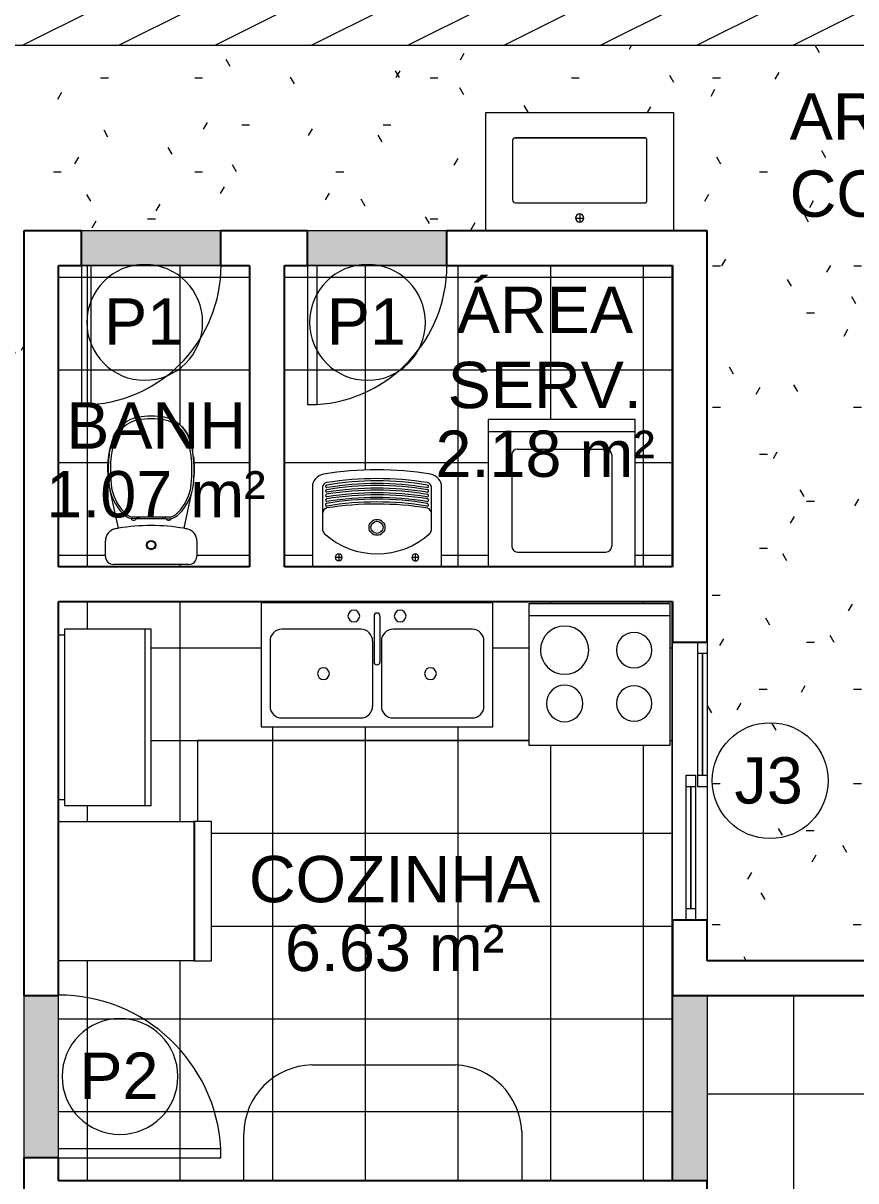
# Model space of a CAD drawing. Header units: metres. Extents: x 36.7 to 100.4, y -23.6 to 11.9.
# Drawn here: x 40.112 to 43.706, y 2.346 to 7.341 of the extents above; entities that cross this region are included whole.
import ezdxf

# ---------------------------------------------------------------- set-up
doc = ezdxf.new("R2010")
doc.units = ezdxf.units.M
for name, color, linetype, lineweight in [('A-AREA-IDEN', 2, 'Continuous', 9), ('A-DETL', 90, 'Continuous', 9), ('A-DOOR', 31, 'Continuous', 9), ('A-DOOR-IDEN', 31, 'Continuous', 9), ('A-FLOR', 192, 'Continuous', 9), ('A-FLOR-PATT', 8, 'Continuous', 9), ('A-GLAZ', 151, 'Continuous', 9), ('A-GLAZ-IDEN', 152, 'Continuous', 9), ('A-WALL', 113, 'Continuous', 9), ('P-SANR-FIXT', 6, 'Continuous', 9), ('Q-SPCQ', 91, 'Continuous', 9)]:
    doc.layers.add(name, color=color, linetype=linetype, lineweight=lineweight)
doc.styles.add('Arial', font='arial.ttf', dxfattribs={"height": 0.2})

# ---------------------------------------------------------------- blocks, each defined once
blk = doc.blocks.new('Deca_Tanque_TQ_01_18 Litros - TQ_01_Branco Gelo GE17-438303-00-Térreo')
at = {"layer": 'P-SANR-FIXT'}
for p, q in [((41.3605, 5.3383), (41.3605, 5.0006)), ((41.4047, 5.3387), (41.4047, 5.1537)), ((41.8739, 5.1553), (41.8739, 5.3387)), ((41.9182, 5.0006), (41.9182, 5.3383)), ((41.4745, 5.0504), (41.4745, 5.0206)), ((41.8043, 5.0506), (41.8043, 5.0206)), ((41.4893, 5.0356), (41.4595, 5.0356)), ((41.8193, 5.0356), (41.7895, 5.0356))]:
    blk.add_line(p, q, dxfattribs=at)
for radius in [0.0345, 0.026]:
    blk.add_circle((41.6393, 5.1656), radius, dxfattribs=at)
for centre, radius, start, end in [((41.6393, 3.9778), 1.4358, 80.7618, 99.2382), ((41.4179, 5.3383), 0.0574, 99.0464, 180), ((41.4245, 5.3389), 0.0198, 99.0002, 180.5081), ((41.4229, 5.3425), 0.0056, 103.5599, 275.1176), ((41.6393, 3.9831), 1.3925, 80.9903, 99.0002), ((41.6391, 4.0602), 1.306, 80.3891, 99.5861), ((41.6391, 4.0403), 1.306, 80.3891, 99.5861), ((41.6391, 4.0252), 1.3293, 80.6762, 99.3387), ((41.8565, 5.3423), 0.00564, 249.1012, 83.6684), ((41.8539, 5.3387), 0.02, 0, 80.159), ((41.8608, 5.3383), 0.0574, 0, 80.9536), ((41.4229, 5.3226), 0.0056, 103.5599, 275.1176), ((41.4229, 5.3026), 0.0056, 103.5599, 275.1176), ((41.6391, 4.0203), 1.306, 80.3891, 99.5861), ((41.6391, 4.0002), 1.306, 80.3891, 99.5861), ((41.6391, 4.0053), 1.3293, 80.6762, 99.3387), ((41.6391, 3.9853), 1.3293, 80.6762, 99.3387), ((41.8565, 5.3224), 0.00564, 249.1012, 83.6684), ((41.8565, 5.3024), 0.00564, 249.1012, 83.6684), ((41.4299, 5.225), 0.0252, 106.3907, 176.3907), ((41.4223, 5.263), 0.0056, 103.5599, 275.1176), ((41.4229, 5.2825), 0.0056, 103.5599, 275.1176), ((41.6384, 3.9807), 1.306, 80.3891, 99.5861), ((41.6385, 3.9457), 1.3293, 80.6762, 99.3387), ((41.6384, 3.8661), 1.3998, 80.995, 98.862), ((41.6391, 3.9652), 1.3293, 80.6762, 99.3387), ((41.8559, 5.2627), 0.00564, 249.1012, 83.6684), ((41.8565, 5.2823), 0.00564, 249.1012, 83.6684), ((41.8488, 5.225), 0.0252, 3.6093, 69.69), ((41.4279, 5.156), 0.0233, 185.6668, 227.7508), ((41.8538, 5.1545), 0.0202, 315.6314, 2.3686), ((41.6392, 5.3891), 0.3381, 227.6857, 312.6321), ((41.4743, 5.0356), 0.015, 0, 180), ((41.4743, 5.0356), 0.015, 0, 180), ((41.8043, 5.0356), 0.015, 135.0047, 180), ((41.8043, 5.0356), 0.015, 135.0047, 180), ((41.8043, 5.0356), 0.015, 0, 135), ((41.8043, 5.0356), 0.015, 0, 135), ((41.3655, 5.0006), 0.005, 180, 270), ((41.4743, 5.0356), 0.015, 180, 0), ((41.4743, 5.0356), 0.015, 180, 0), ((41.8043, 5.0356), 0.015, 180, 224.9953), ((41.8043, 5.0356), 0.015, 180, 224.9953), ((41.8043, 5.0356), 0.015, 225, 0), ((41.8043, 5.0356), 0.015, 225, 0), ((41.9132, 5.0006), 0.005, 270, 0)]:
    blk.add_arc(centre, radius, start, end, dxfattribs=at)
blk = doc.blocks.new('Deca Vaso Caixa Acoplada_Multi Nucleo - P_750_Branco Gelo GE17_Acionamento Simples 6lpf-214465-00-Térreo')
at = {"layer": 'P-SANR-FIXT'}
for p, q in [((41.3019, -2.3144), (41.6269, -2.3144)), ((41.2671, -2.4154), (41.2672, -2.3491)), ((41.6617, -2.3491), (41.6617, -2.4155)), ((41.2931, -2.6127), (41.3239, -2.4702)), ((41.6059, -2.4704), (41.6411, -2.633))]:
    blk.add_line(p, q, dxfattribs=at)
for radius in [0.02, 0.018, 0.017]:
    blk.add_circle((41.4643, -2.3979), radius, dxfattribs=at)
for centre, radius, start, end in [((41.3019, -2.3491), 0.0347, 90, 179.9862), ((41.6269, -2.3491), 0.0347, 0.0138, 90), ((41.3208, -2.4154), 0.0537, 179.9862, 253.9106), ((41.608, -2.4155), 0.0537, 283.4092, 0.0138), ((41.4631, -1.649), 0.8329, 259.1268, 260.3797), ((41.4651, -1.6342), 0.8479, 260.3584, 279.5344), ((41.4667, -1.6492), 0.8329, 279.6228, 280.6375), ((41.0158, -2.7683), 0.6398, 9.9019, 12.2113), ((41.6666, -2.7279), 0.3893, 173.7439, 187.6247), ((41.914, -2.7683), 0.6398, 171.3632, 172.5595), ((41.2632, -2.7279), 0.3893, 345.1465, 6.2561), ((41.0158, -2.7683), 0.6398, 7.4405, 9.648), ((41.6666, -2.7279), 0.3893, 190.8043, 193.5091), ((41.2632, -2.7279), 0.3893, 337.7439, 344.6897), ((41.6666, -2.7279), 0.3893, 200.267, 202.2561), ((41.3965, -2.8315), 0.1004, 205.9059, 231.1018), ((41.5333, -2.8315), 0.1004, 305.045, 334.0941)]:
    blk.add_arc(centre, radius, start, end, dxfattribs=at)
blk = doc.blocks.new('Deca_Shared_Assento_P_750 - AP_75_Branco Gelo GE17-212523-00-Térreo')
at = {"layer": 'P-SANR-FIXT'}
for p, q in [((41.3998, -2.5113), (41.3777, -2.5118)), ((41.3827, -2.5183), (41.546, -2.5183)), ((41.3998, -2.5113), (41.5289, -2.5113)), ((41.4138, -2.512), (41.4038, -2.512)), ((41.4038, -2.512), (41.4038, -2.5183)), ((41.4138, -2.512), (41.4138, -2.5183)), ((41.5148, -2.512), (41.5248, -2.512)), ((41.5148, -2.512), (41.5148, -2.5183)), ((41.5248, -2.512), (41.5248, -2.5183)), ((41.5289, -2.5113), (41.551, -2.5118))]:
    blk.add_line(p, q, dxfattribs=at)
for centre, radius, start, end in [((41.4928, -2.6829), 0.2118, 134.8438, 173.835), ((41.4923, -2.6809), 0.202, 134.8437, 174.4892), ((41.4046, -2.5943), 0.0868, 108.1126, 134.8437), ((41.4041, -2.5923), 0.077, 106.1627, 134.8437), ((41.3888, -2.5173), 0.0125, 28.7034, 153.3974), ((41.5398, -2.5173), 0.0125, 26.6026, 151.2966), ((41.5245, -2.5923), 0.077, 45.1563, 73.8373), ((41.524, -2.5943), 0.0868, 45.1563, 71.8874), ((41.4364, -2.6809), 0.202, 5.5108, 45.1563), ((41.4359, -2.6829), 0.2118, 6.165, 45.1562), ((41.8631, -2.7226), 0.5843, 173.8664, 186.3426), ((41.8623, -2.7207), 0.5741, 174.0902, 186.3429), ((41.0664, -2.7207), 0.5741, 353.6571, 5.9098), ((41.0655, -2.7226), 0.5843, 353.6574, 6.1336), ((41.5579, -2.7565), 0.2772, 186.3426, 203.5976), ((41.5574, -2.7545), 0.2674, 186.3429, 200.2265), ((41.3713, -2.7545), 0.2674, 339.7735, 353.6571), ((41.3708, -2.7565), 0.2772, 336.4024, 353.6574), ((41.4317, -2.8087), 0.1309, 197.0243, 260.1854), ((41.497, -2.8087), 0.1309, 279.8146, 342.9757), ((41.432, -2.8115), 0.1398, 203.5976, 260.1333), ((41.4966, -2.8115), 0.1398, 279.8667, 336.4024), ((41.4673, -2.6026), 0.34, 260.1854, 269.4944), ((41.4613, -2.6026), 0.34, 270.5056, 279.8146), ((41.4678, -2.6046), 0.3498, 260.1646, 269.4268), ((41.4608, -2.6046), 0.3498, 270.5732, 279.8354)]:
    blk.add_arc(centre, radius, start, end, dxfattribs=at)
blk = doc.blocks.new('M_Single-Flush - _60x210_Multi Nucleo-521719-00-Térreo')
at = {"layer": 'A-DOOR', "lineweight": 18}
for p, q in [((0.26, 0.075), (0.26, 0.6754)), ((0.3, 0.6754), (0.26, 0.6754)), ((0.3, 0.075), (0.3, 0.6754)), ((0.3, 0.075), (0.26, 0.075))]:
    blk.add_line(p, q, dxfattribs=at)
at = {"layer": 'A-DOOR'}
blk.add_arc((0.3, 0.075), 0.6017, 93.8118, 180, dxfattribs=at)
blk = doc.blocks.new('M_Single-Flush - _70x210_Multi Nucleo-397152-00-Térreo')
at = {"layer": 'A-DOOR', "lineweight": 18}
for p, q in [((0.31, 0.075), (0.31, 0.7756)), ((0.35, 0.7756), (0.31, 0.7756)), ((0.35, 0.075), (0.35, 0.7756)), ((0.35, 0.075), (0.31, 0.075))]:
    blk.add_line(p, q, dxfattribs=at)
at = {"layer": 'A-DOOR'}
blk.add_arc((0.35, 0.075), 0.7017, 93.2679, 180, dxfattribs=at)
blk = doc.blocks.new('Microondas - 760 x 400 x 450mm-560029-00-Térreo')
at = {"layer": 'Q-SPCQ'}
for p, q in [((0.1203, -0.1785), (0.1203, -0.5531)), ((0.1457, -0.1785), (0.1203, -0.1785)), ((0.8553, -0.1785), (0.1453, -0.1785)), ((0.1457, -0.1531), (0.1457, -0.1785)), ((0.8549, -0.1785), (0.8549, -0.1531)), ((0.8803, -0.1785), (0.8549, -0.1785)), ((0.8803, -0.5531), (0.8803, -0.1785)), ((0.1203, -0.5277), (0.8803, -0.5277)), ((0.1203, -0.5531), (0.8803, -0.5531))]:
    blk.add_line(p, q, dxfattribs=at)
blk = doc.blocks.new('Lavadora - 635 x 635 x 890mm-559368-00-Térreo')
at = {"layer": 'Q-SPCQ'}
for p, q in [((0.7125, 0.5966), (0.0775, 0.5966)), ((0.0775, 0.5966), (0.0775, -0.0384)), ((0.7125, -0.0384), (0.7125, 0.5966)), ((0.0775, 0.5458), (0.7125, 0.5458)), ((0.2045, 0.4695), (0.5855, 0.4695)), ((0.1791, 0.4441), (0.1791, 0.0505)), ((0.6109, 0.4441), (0.6109, 0.0505)), ((0.2045, 0.0251), (0.5855, 0.0251))]:
    blk.add_line(p, q, dxfattribs=at)
for centre, start, end in [((0.2045, 0.4441), 90, 180), ((0.5855, 0.4441), 360, 90), ((0.2045, 0.0505), 180, 270), ((0.5855, 0.0505), 270, 0)]:
    blk.add_arc(centre, 0.0254, start, end, dxfattribs=at)
blk = doc.blocks.new('Extensão - 610 x 610mm-567206-00-Térreo')
at = {"layer": 'Q-SPCQ'}
for p, q in [((0.61, 0.61), (0, 0.61)), ((0, 0.61), (0, 0)), ((0.61, 0), (0.61, 0.61)), ((0, 0.5592), (0.61, 0.5592)), ((0, 0), (0.61, 0))]:
    blk.add_line(p, q, dxfattribs=at)
for centre, radius, start, end in [((0.155, 0.41), 0.1042, 0, 180), ((0.455, 0.41), 0.0762, 0, 180), ((0.155, 0.41), 0.1042, 180, 0), ((0.455, 0.41), 0.0762, 180, 0), ((0.155, 0.18), 0.0788, 0, 180), ((0.455, 0.18), 0.0762, 0, 180), ((0.155, 0.18), 0.0788, 180, 0), ((0.455, 0.18), 0.0762, 180, 0)]:
    blk.add_arc(centre, radius, start, end, dxfattribs=at)
blk = doc.blocks.new('Refrigerador - 600 x 660mm-558014-00-Térreo')
at = {"layer": 'Q-SPCQ'}
for p, q in [((-0.3538, -0.2876), (-0.3538, 0.2962)), ((0.2462, 0.2962), (0.2462, -0.2876)), ((0.2462, -0.2876), (-0.3538, -0.2876)), ((-0.3538, -0.2876), (-0.3538, -0.3638)), ((0.2462, -0.2876), (-0.3538, -0.2876)), ((0.2462, -0.2908), (-0.3538, -0.2908)), ((-0.3538, -0.2908), (-0.3538, -0.3638)), ((0.2462, -0.3638), (0.2462, -0.2876)), ((0.2462, -0.3638), (0.2462, -0.2908)), ((-0.3538, -0.3638), (0.2462, -0.3638)), ((-0.3538, -0.3638), (0.2462, -0.3638))]:
    blk.add_line(p, q, dxfattribs=at)
blk = doc.blocks.new('Janela de correr - 2 Painéis - _120x100_MultiNucleo-524294-00-Térreo')
at = {"layer": 'A-GLAZ', "lineweight": 18}
for p, q in [((-0.6, 0.075), (-0.55, 0.075)), ((-0.55, 0.075), (-0.55, 0.035)), ((-0.025, 0.055), (-0.55, 0.055)), ((-0.55, 0.055), (-0.025, 0.055)), ((-0.025, 0.075), (0.025, 0.075)), ((-0.025, 0.035), (-0.025, 0.075)), ((0.025, 0.075), (0.025, 0.035)), ((-0.55, 0.035), (-0.6, 0.035)), ((0.025, 0.035), (-0.025, 0.035)), ((-0.025, 0.025), (0.025, 0.025)), ((-0.025, -0.015), (-0.025, 0.025)), ((0.025, 0.025), (0.025, -0.015)), ((0.025, 0.005), (0.55, 0.005)), ((0.55, 0.005), (0.025, 0.005)), ((0.55, 0.025), (0.6, 0.025)), ((0.55, -0.015), (0.55, 0.025)), ((0.025, -0.015), (-0.025, -0.015)), ((0.6, -0.015), (0.55, -0.015))]:
    blk.add_line(p, q, dxfattribs=at)
at = {"layer": 'A-GLAZ'}
for p, q in [((-0.55, 0.075), (-0.025, 0.075)), ((-0.025, 0.035), (-0.55, 0.035)), ((0.025, 0.025), (0.55, 0.025)), ((0.55, -0.015), (0.025, -0.015))]:
    blk.add_line(p, q, dxfattribs=at)
blk = doc.blocks.new('Pia da cozinha-Dupla - 1000 x 535mm-569907-00-Térreo')
at = {"layer": 'P-SANR-FIXT'}
for p, q in [((0.5157, 0.2698), (-0.4843, 0.2698)), ((-0.4843, 0.2698), (-0.4843, -0.2652)), ((0.5157, -0.2652), (0.5157, 0.2698)), ((0.003, 0.2127), (0.003, 0.015)), ((0.0284, 0.2127), (0.0284, 0.015)), ((-0.0542, 0.1555), (-0.3954, 0.1555)), ((0.4268, 0.1555), (0.0855, 0.1555)), ((-0.4462, 0.1047), (-0.4462, -0.1763)), ((-0.0034, 0.1047), (-0.0034, -0.1763)), ((0.0347, 0.1047), (0.0347, -0.1763)), ((0.4776, -0.1763), (0.4776, 0.1047)), ((-0.3954, -0.2271), (-0.0542, -0.2271)), ((0.0855, -0.2271), (0.4268, -0.2271)), ((-0.4843, -0.2652), (0.5157, -0.2652))]:
    blk.add_line(p, q, dxfattribs=at)
for centre, radius, start, end in [((-0.0843, 0.2127), 0.0254, 360, 180), ((-0.0843, 0.2127), 0.0254, 180, 360), ((0.0157, 0.2127), 0.0127, 360, 180), ((0.1157, 0.2127), 0.0254, 360, 180), ((0.1157, 0.2127), 0.0254, 180, 360), ((-0.3954, 0.1047), 0.0508, 90, 180), ((-0.0542, 0.1047), 0.0508, 360, 90), ((0.0855, 0.1047), 0.0508, 90, 180), ((0.4268, 0.1047), 0.0508, 360, 90), ((0.0157, 0.015), 0.0127, 180, 0), ((-0.2153, -0.0358), 0.0254, 0, 180), ((-0.2153, -0.0358), 0.0254, 180, 360), ((0.2466, -0.0358), 0.0254, 0, 180), ((0.2466, -0.0358), 0.0254, 180, 360), ((-0.3954, -0.1763), 0.0508, 180, 270), ((-0.0542, -0.1763), 0.0508, 270, 0), ((0.0855, -0.1763), 0.0508, 180, 270), ((0.4268, -0.1763), 0.0508, 270, 0)]:
    blk.add_arc(centre, radius, start, end, dxfattribs=at)
blk = doc.blocks.new('Deca Cuba Retangular_Multi Nucleo - Pia 60cm-497921-00-Térreo')
at = {"layer": 'P-SANR-FIXT'}
for p, q in [((42.1093, 6.4456), (42.1093, 6.9556)), ((42.1093, 6.9556), (42.9193, 6.9556)), ((42.9193, 6.9556), (42.9193, 6.4456)), ((42.7993, 6.8456), (42.2349, 6.8456)), ((42.2349, 6.8456), (42.7993, 6.8456)), ((42.2243, 6.835), (42.2243, 6.5781)), ((42.8043, 6.5741), (42.8043, 6.8363)), ((42.2369, 6.5656), (42.7959, 6.5656)), ((42.4968, 6.5002), (42.5318, 6.5002)), ((42.5143, 6.5177), (42.5143, 6.4827))]:
    blk.add_line(p, q, dxfattribs=at)
for centre, radius, start, end in [((42.2349, 6.835), 0.0106, 90, 180), ((42.795, 6.8363), 0.0093, 0, 90), ((42.2369, 6.5781), 0.0125, 180, 270), ((42.7959, 6.5741), 0.00847, 270, 0), ((42.5143, 6.5003), 0.0175, 0, 180), ((42.5143, 6.5003), 0.0175, 0, 180), ((42.5143, 6.5003), 0.0175, 180, 0), ((42.5143, 6.5003), 0.0175, 180, 0)]:
    blk.add_arc(centre, radius, start, end, dxfattribs=at)
blk = doc.blocks.new('Tag-Porta - Tag-Porta-193026-00-Térreo')
at = {"layer": 'A-DOOR-IDEN'}
for start, end in [(90, 270), (270, 90)]:
    blk.add_arc((-0.003, 0), 0.0025, start, end, dxfattribs=at)
blk = doc.blocks.new('Tag-Janela - Tag-Janela-182069-00-Térreo')
at = {"layer": 'A-GLAZ-IDEN'}
blk.add_circle((0.000013, 0.000019), 0.0025, dxfattribs=at)

msp = doc.modelspace()

# ---------------------------------------------------------------- hatches: boundary and pattern name
at = {"layer": 'A-FLOR-PATT'}
h = msp.add_hatch(dxfattribs=at)
h.set_pattern_fill('FP_4', color=256, style=0, pattern_type=2)
h.set_pattern_definition([(216.87, (0.167, 0.416), (1.24899851, 0.83300223), [0.208, -1.874]), (206.565, (0.417, 0.292), (-0.41680344, -0.4163555), [0.466, -0.466]), (198.435, (0.417, 0.083), (-0.83294356, -0.41678894), [0.263, -1.054])])
h.paths.add_polyline_path([(45.7143, -11.7544), (46.6143, -11.7544), (46.6143, -5.9544), (44.7143, -5.9544), (44.7143, -7.4544), (44.6143, -7.4544), (44.6143, -8.6544), (44.7143, -8.6544), (44.7143, -11.7544), (44.8143, -11.7544)], flags=0)
h.paths.add_polyline_path([(41.0722, 7.2456), (46.6143, 7.2456), (46.6143, 10.7456), (38.6143, 10.7456), (38.6143, 7.2456), (39.423, 7.2456)], flags=0)
h.paths.add_polyline_path([(40.1355, 7.9111), (40.1143, 7.9111), (40.1143, 10.4111), (45.1317, 10.4111), (45.1317, 7.9111), (42.7214, 7.9111)], flags=0)
h = msp.add_hatch(dxfattribs=at)
h.set_pattern_fill('FP_2', color=256, style=0, pattern_type=2)
h.set_pattern_definition([(0, (0, 0), (0.813, 0.203), [0.034, -0.576, 0.034, -0.576, -3.251]), (0, (0, 0), (0.813, 0.203), [-1.219, 0.034, -1.186, 0.034, -0.576, -1.422]), (0, (0, 0), (0.813, 0.203), [-3.048, 0.034, -0.373, 0.034, -0.982]), (120, (0.305, 0.102), (-0.5823032, 0.60257865), [0.034, -0.576, 0.034, -0.576, -3.251]), (120, (0.305, 0.102), (-0.5823032, 0.60257865), [-1.219, 0.034, -1.186, 0.034, -0.576, -1.422]), (120, (0.305, 0.102), (-0.5823032, 0.60257865), [-3.048, 0.034, -0.373, 0.034, -0.982]), (240, (0.406, 0.508), (-0.2306968, -0.80557865), [0.034, -0.576, 0.034, -0.576, -3.251]), (240, (0.406, 0.508), (-0.2306968, -0.80557865), [-1.219, 0.034, -1.186, 0.034, -0.576, -1.422]), (240, (0.406, 0.508), (-0.2306968, -0.80557865), [-3.048, 0.034, -0.373, 0.034, -0.982])])
h.paths.add_polyline_path([(38.7143, -7.4544), (39.6143, -7.4544), (39.6143, -7.3044), (40.1143, -7.3044), (40.1143, 6.4456), (42.1093, 6.4456), (42.1093, 6.9556), (42.9193, 6.9556), (42.9193, 6.4456), (43.0643, 6.4456), (43.0643, 3.2956), (46.6143, 3.2956), (46.6143, 7.2456), (38.6143, 7.2456), (38.6143, -7.3044), (38.7143, -7.3044)], flags=0)
h.paths.add_polyline_path([(39.0517, -6.448), (38.8763, -6.448), (38.8763, -6.048), (39.8763, -6.048), (39.8763, -6.448), (39.6143, -6.448)], flags=0)
h.paths.add_polyline_path([(39.6143, -5.648), (38.8763, -5.648), (38.8763, -5.248), (39.8763, -5.248), (39.8763, -5.648)], flags=0)
h.paths.add_polyline_path([(39.1835, -4.848), (38.8763, -4.848), (38.8763, -4.448), (39.8763, -4.448), (39.8763, -4.848), (39.423, -4.848)], flags=0)
h.paths.add_polyline_path([(38.8763, -4.048), (38.8763, -3.648), (39.8763, -3.648), (39.8763, -4.048), (39.2495, -4.048)], flags=0)
h.paths.add_polyline_path([(38.8763, -3.248), (38.8763, -2.848), (39.8763, -2.848), (39.8763, -3.248), (39.3154, -3.248)], flags=0)
h.paths.add_polyline_path([(38.8763, -2.448), (38.8763, -2.048), (39.8763, -2.048), (39.8763, -2.448), (39.3813, -2.448)], flags=0)
h.paths.add_polyline_path([(39.423, -1.648), (38.8763, -1.648), (38.8763, -1.248), (39.8763, -1.248), (39.8763, -1.648), (39.4473, -1.648)], flags=0)
h.paths.add_polyline_path([(39.8763, -0.848), (38.8763, -0.848), (38.8763, -0.448), (39.8763, -0.448), (39.8763, -0.7794)], flags=0)
h.paths.add_polyline_path([(39.8763, -0.048), (38.8763, -0.048), (38.8763, 0.352), (39.8763, 0.352)], flags=0)
h.paths.add_polyline_path([(39.423, 0.752), (38.8763, 0.752), (38.8763, 1.152), (39.8763, 1.152), (39.8763, 0.752), (39.6451, 0.752)], flags=0)
h.paths.add_polyline_path([(39.8763, 1.552), (38.8763, 1.552), (38.8763, 1.952), (39.8763, 1.952), (39.8763, 1.8556)], flags=0)
h.paths.add_polyline_path([(39.423, 2.352), (38.8763, 2.352), (38.8763, 2.752), (39.8763, 2.752), (39.8763, 2.352), (39.777, 2.352)], flags=0)
h.paths.add_polyline_path([(39.8429, 3.152), (38.8763, 3.152), (38.8763, 3.552), (39.8763, 3.552), (39.8763, 3.152)], flags=0)
h.paths.add_polyline_path([(39.8763, 3.952), (38.8763, 3.952), (38.8763, 4.352), (39.8763, 4.352), (39.8763, 4.1845)], flags=0)
h.paths.add_polyline_path([(39.423, 4.752), (38.8763, 4.752), (38.8763, 5.152), (39.8763, 5.152), (39.8763, 4.752)], flags=0)
h.paths.add_polyline_path([(38.8763, 5.552), (38.8763, 5.952), (39.8763, 5.952), (39.8763, 5.552), (39.423, 5.552)], flags=0)
h.paths.add_polyline_path([(39.8763, 6.352), (38.8763, 6.352), (38.8763, 6.752), (39.8763, 6.752), (39.8763, 6.4456)], flags=0)
h.paths.add_polyline_path([(42.5231, 6.4852), (42.5267, 6.488), (42.5259, 6.488)], flags=0)
h.paths.add_polyline_path([(42.5143, 6.4828), (42.5189, 6.4834), (42.5166, 6.4834)], flags=0)
h.paths.add_polyline_path([(42.5312, 6.4958), (42.5318, 6.5003), (42.5312, 6.5003)], flags=0)
h.paths.add_polyline_path([(42.5312, 6.5049), (42.5295, 6.5091), (42.5295, 6.5079)], flags=0)
h.paths.add_polyline_path([(42.5231, 6.5155), (42.5189, 6.5172), (42.5189, 6.5166)], flags=0)
h = msp.add_hatch(dxfattribs=at)
h.set_pattern_fill('FP_6', color=256, style=0, pattern_type=2)
h.set_pattern_definition([(0, (0, 0), (0.406, 0.102), [0.034, -0.271, 0.034, -0.271, -1.626]), (0, (0, 0), (0.406, 0.102), [-0.61, 0.034, -0.576, 0.034, -0.271, -0.711]), (0, (0, 0), (0.406, 0.102), [-1.524, 0.034, -0.17, 0.034, -0.474]), (120, (0.152, 0.051), (-0.2913346, 0.30060631), [0.034, -0.271, 0.034, -0.271, -1.626]), (120, (0.152, 0.051), (-0.2913346, 0.30060631), [-0.61, 0.034, -0.576, 0.034, -0.271, -0.711]), (120, (0.152, 0.051), (-0.2913346, 0.30060631), [-1.524, 0.034, -0.17, 0.034, -0.474]), (240, (0.203, 0.254), (-0.1146654, -0.40260631), [0.034, -0.271, 0.034, -0.271, -1.626]), (240, (0.203, 0.254), (-0.1146654, -0.40260631), [-0.61, 0.034, -0.576, 0.034, -0.271, -0.711]), (240, (0.203, 0.254), (-0.1146654, -0.40260631), [-1.524, 0.034, -0.17, 0.034, -0.474])])
h.paths.add_polyline_path([(45.7143, -5.9544), (45.7143, -5.8044), (44.8143, -5.8044), (44.8143, -5.9544)], flags=0)
h.paths.add_polyline_path([(41.8643, -3.6044), (42.0143, -3.6044), (42.0143, -3.0044), (41.8643, -3.0044), (41.8643, -3.0452)], flags=0)
h.paths.add_polyline_path([(42.9143, 0.8956), (43.0643, 0.8956), (43.0643, 1.4956), (42.9143, 1.4956), (42.9143, 1.4733)], flags=0)
h.paths.add_polyline_path([(42.9143, 2.3456), (43.0643, 2.3456), (43.0643, 3.1456), (42.9143, 3.1456), (42.9143, 2.3771)], flags=0)
h.paths.add_polyline_path([(40.2643, 2.4456), (40.2643, 3.1456), (40.1143, 3.1456), (40.1143, 2.4456)], flags=0)
h.paths.add_polyline_path([(41.3393, 6.2956), (41.9393, 6.296), (41.9393, 6.4456), (41.3393, 6.4456)], flags=0)
h.paths.add_polyline_path([(40.3643, 6.2956), (40.9643, 6.2956), (40.9643, 6.4456), (40.3643, 6.4456)], flags=0)
h = msp.add_hatch(dxfattribs=at)
h.set_pattern_fill('FP_1', color=256, style=0, pattern_type=2)
h.set_pattern_definition([(180, (41.589, 1.045), (-5e-17, -0.4), []), (270, (41.589, 1.045), (0.4, 2e-17), [])])
h.paths.add_polyline_path([(40.6913, -4.2044), (40.6853, -4.1944), (40.6903, -4.1953), (40.6913, -4.1964)], flags=0)
h.paths.add_polyline_path([(40.2643, -4.2044), (40.6373, -4.2044), (40.6453, -4.1924), (40.6453, -4.1749), (40.6488, -4.1749), (40.6488, -4.0262), (40.6237, -4.0192), (40.601, -4.0062), (40.5823, -3.988), (40.5687, -3.9657), (40.5609, -3.9407), (40.5596, -3.9146), (40.5648, -3.889), (40.5761, -3.8655), (40.5929, -3.8455), (40.6141, -3.8302), (40.6384, -3.8206), (40.6643, -3.8174), (40.6903, -3.8206), (40.7146, -3.8302), (40.7358, -3.8455), (40.7526, -3.8655), (40.7639, -3.889), (40.769, -3.9146), (40.7677, -3.9407), (40.76, -3.9657), (40.7464, -3.988), (40.7276, -4.0062), (40.705, -4.0192), (40.6798, -4.0262), (40.6798, -4.1749), (40.6833, -4.1749), (40.6843, -4.1944), (40.6913, -4.2044), (41.864, -4.2044), (41.864, -2.3051), (40.2643, -2.3051), (40.2643, -3.949)], flags=0)
h.paths.add_polyline_path([(40.6373, -4.2044), (40.6384, -4.1953), (40.6393, -4.1944), (40.6433, -4.1944), (40.6384, -4.2026)], flags=0)
h.paths.add_polyline_path([(41.4643, -2.9543), (41.4259, -2.9516), (41.4081, -2.9492), (41.3752, -2.9392), (41.3427, -2.9184), (41.3166, -2.8923), (41.3063, -2.8754), (41.2869, -2.8139), (41.2779, -2.75), (41.2796, -2.6855), (41.2816, -2.6723), (41.2836, -2.6541), (41.3239, -2.4702), (41.3019, -2.4652), (41.2933, -2.4615), (41.2822, -2.4526), (41.2741, -2.4419), (41.2689, -2.4291), (41.2671, -2.4154), (41.2672, -2.3491), (41.2683, -2.3401), (41.2718, -2.3318), (41.2773, -2.3246), (41.2887, -2.3173), (41.2929, -2.3156), (41.3019, -2.3144), (41.6269, -2.3144), (41.6359, -2.3156), (41.6465, -2.3207), (41.6515, -2.3246), (41.657, -2.3318), (41.6605, -2.3401), (41.6617, -2.3491), (41.6617, -2.4155), (41.6604, -2.4274), (41.6565, -2.4387), (41.6465, -2.4525), (41.6411, -2.4577), (41.6269, -2.4654), (41.6204, -2.4678), (41.6059, -2.4704), (41.6465, -2.6611), (41.6502, -2.6855), (41.6519, -2.75), (41.6429, -2.8139), (41.6235, -2.8754), (41.6145, -2.8905), (41.6029, -2.9038), (41.5871, -2.9173), (41.583, -2.9214), (41.5535, -2.9392), (41.5206, -2.9492), (41.4845, -2.9533)], flags=0)
h.paths.add_polyline_path([(40.6713, 0.7956), (40.6653, 0.8056), (40.6703, 0.8047), (40.6713, 0.8036)], flags=0)
h.paths.add_polyline_path([(42.914, 0.7956), (42.914, 2.1949), (42.6743, 2.1949), (42.6743, 1.6356), (42.1143, 1.6356), (42.1143, 2.1949), (40.2643, 2.1949), (40.2654, 0.7956), (40.6173, 0.7956), (40.6253, 0.8076), (40.6253, 0.8251), (40.6288, 0.8251), (40.6288, 0.9738), (40.6037, 0.9808), (40.581, 0.9938), (40.5623, 1.012), (40.5487, 1.0343), (40.5409, 1.0593), (40.5396, 1.0854), (40.5448, 1.111), (40.5561, 1.1345), (40.5729, 1.1545), (40.5941, 1.1698), (40.6184, 1.1794), (40.6443, 1.1826), (40.6703, 1.1794), (40.6946, 1.1698), (40.7158, 1.1545), (40.7326, 1.1345), (40.7439, 1.111), (40.749, 1.0854), (40.7477, 1.0593), (40.74, 1.0343), (40.7264, 1.012), (40.7076, 0.9938), (40.685, 0.9808), (40.6598, 0.9738), (40.6599, 0.8251), (40.6633, 0.8251), (40.6643, 0.8056), (40.6713, 0.7956), (42.7214, 0.7956)], flags=0)
h.paths.add_polyline_path([(40.6173, 0.7956), (40.6184, 0.8047), (40.6193, 0.8056), (40.6233, 0.8056), (40.6184, 0.7974)], flags=0)
h.paths.add_polyline_path([(41.5443, 1.5457), (41.5059, 1.5484), (41.4845, 1.5519), (41.4552, 1.5608), (41.4227, 1.5816), (41.3966, 1.6077), (41.3863, 1.6246), (41.3669, 1.6861), (41.3579, 1.75), (41.3596, 1.8145), (41.3616, 1.8277), (41.3636, 1.8459), (41.4039, 2.0298), (41.3819, 2.0348), (41.3733, 2.0385), (41.3622, 2.0474), (41.3541, 2.0581), (41.3489, 2.0709), (41.3471, 2.0846), (41.3472, 2.1509), (41.3483, 2.1599), (41.3518, 2.1682), (41.3573, 2.1754), (41.3687, 2.1827), (41.3729, 2.1844), (41.3819, 2.1856), (41.7069, 2.1856), (41.7159, 2.1844), (41.7265, 2.1793), (41.7315, 2.1754), (41.737, 2.1682), (41.7405, 2.1599), (41.7417, 2.1509), (41.7417, 2.0845), (41.7404, 2.0726), (41.7365, 2.0613), (41.7265, 2.0475), (41.7211, 2.0423), (41.7069, 2.0346), (41.7004, 2.0322), (41.6859, 2.0296), (41.7265, 1.8389), (41.7302, 1.8145), (41.7319, 1.75), (41.7229, 1.6861), (41.7035, 1.6246), (41.6945, 1.6095), (41.6829, 1.5962), (41.6671, 1.5827), (41.663, 1.5786), (41.6335, 1.5608), (41.6006, 1.5508), (41.5726, 1.5471)], flags=0)
h.paths.add_polyline_path([(41.4845, 2.3456), (42.914, 2.3456), (42.914, 4.8449), (40.2643, 4.8449), (40.2643, 4.7002), (40.2897, 4.7002), (40.2897, 4.7256), (40.6643, 4.7256), (40.6643, 3.9656), (40.2897, 3.9656), (40.2897, 3.991), (40.2643, 3.991), (40.2643, 3.8956), (40.9243, 3.8956), (40.9243, 3.2956), (40.2643, 3.2956), (40.2648, 2.3456), (41.0722, 2.3456)], flags=0)
h.paths.add_polyline_path([(42.9043, 4.2256), (42.2943, 4.2256), (42.2943, 4.8356), (42.9043, 4.8356)], flags=0)
h.paths.add_polyline_path([(41.1393, 4.3049), (41.1393, 4.8399), (42.1393, 4.8399), (42.1393, 4.3049), (41.8968, 4.3049)], flags=0)
h.paths.add_polyline_path([(40.8094, 4.9956), (41.0893, 4.9956), (41.0893, 6.2949), (40.2643, 6.2949), (40.2655, 4.9956), (40.8048, 4.9956)], flags=0)
h.paths.add_polyline_path([(41.2393, 4.9956), (41.3642, 4.9958), (41.3605, 5.0006), (41.3605, 5.3383), (41.3621, 5.3517), (41.3667, 5.3643), (41.3742, 5.3755), (41.3841, 5.3847), (41.3959, 5.3913), (41.4088, 5.395), (41.5237, 5.4089), (41.6393, 5.4136), (41.755, 5.4089), (41.8698, 5.395), (41.8828, 5.3913), (41.8946, 5.3847), (41.9045, 5.3755), (41.912, 5.3643), (41.9166, 5.3517), (41.9182, 5.3383), (41.9182, 5.0006), (41.9144, 4.9956), (42.1193, 4.9956), (42.1193, 5.6306), (42.7543, 5.6306), (42.7543, 4.9956), (42.914, 4.9956), (42.914, 6.2949), (41.2393, 6.2949), (41.2393, 5.0006)], flags=0)
h.paths.add_polyline_path([(40.8048, 5.0056), (40.5017, 5.0056), (40.4927, 5.0068), (40.4844, 5.0103), (40.4772, 5.0158), (40.4717, 5.023), (40.4682, 5.0313), (40.467, 5.0403), (40.467, 5.1067), (40.4683, 5.1186), (40.4722, 5.1299), (40.4822, 5.1438), (40.4875, 5.1489), (40.5017, 5.1567), (40.5082, 5.159), (40.5227, 5.1616), (40.4822, 5.3523), (40.4785, 5.3767), (40.4768, 5.4412), (40.4857, 5.5051), (40.5051, 5.5666), (40.5142, 5.5817), (40.5257, 5.595), (40.5416, 5.6085), (40.5457, 5.6127), (40.5752, 5.6304), (40.6081, 5.6404), (40.6361, 5.6441), (40.6643, 5.6455), (40.7028, 5.6428), (40.7206, 5.6404), (40.7535, 5.6304), (40.786, 5.6096), (40.812, 5.5835), (40.8224, 5.5666), (40.8418, 5.5051), (40.8508, 5.4412), (40.8491, 5.3767), (40.8471, 5.3635), (40.8451, 5.3453), (40.8048, 5.1614), (40.8268, 5.1564), (40.8354, 5.1527), (40.8465, 5.1438), (40.8545, 5.1331), (40.8597, 5.1203), (40.8615, 5.1066), (40.8615, 5.0403), (40.8603, 5.0313), (40.8569, 5.023), (40.8513, 5.0158), (40.8441, 5.0103), (40.8358, 5.0068), (40.8268, 5.0056)], flags=0)
h = msp.add_hatch(dxfattribs=at)
h.set_pattern_fill('FP_5', color=256, style=0, pattern_type=2)
h.set_pattern_definition([(270, (43.439, -2.079), (0.6, 4e-17), []), (0, (43.439, -2.079), (0, 0.6), [])])
h.paths.add_polyline_path([(44.5643, -7.3044), (44.5643, -6.1544), (43.9643, -6.1544), (43.9643, -4.3544), (43.0643, -4.3544), (43.0643, -5.3544), (42.9543, -5.3544), (42.9543, -6.3294), (42.9143, -6.3294), (42.9143, -4.1044), (43.0643, -4.1044), (43.0643, -4.2044), (44.7143, -4.2044), (44.7143, -5.8044), (46.6143, -5.8044), (46.6143, -0.5244), (46.018, -0.5244), (46.018, 1.0006), (46.6143, 1.0006), (46.6143, 1.6246), (46.2602, 1.6246), (46.2594, 1.431), (46.2568, 1.4249), (46.2528, 1.4196), (46.2475, 1.4156), (46.2414, 1.4131), (46.2348, 1.4122), (45.8473, 1.4131), (45.8411, 1.4156), (45.8359, 1.4196), (45.8318, 1.4249), (45.8293, 1.431), (45.8284, 1.4376), (45.8284, 1.6246), (45.2602, 1.6246), (45.2594, 1.422), (45.2568, 1.4159), (45.2528, 1.4106), (45.2475, 1.4066), (45.2414, 1.4041), (45.2348, 1.4032), (44.8473, 1.4041), (44.8411, 1.4066), (44.8359, 1.4106), (44.8318, 1.4159), (44.8293, 1.422), (44.8284, 1.4286), (44.8284, 1.6246), (44.4873, 1.6246), (44.4873, 1.7997), (44.3008, 1.8006), (44.2946, 1.8031), (44.2894, 1.8071), (44.2853, 1.8124), (44.2828, 1.8185), (44.2819, 1.8251), (44.2828, 2.2127), (44.2853, 2.2188), (44.2894, 2.2241), (44.2946, 2.2281), (44.3008, 2.2306), (44.3073, 2.2315), (44.4873, 2.2315), (44.4873, 2.3866), (44.8284, 2.3866), (44.8293, 2.6092), (44.8318, 2.6153), (44.8359, 2.6206), (44.8411, 2.6246), (44.8473, 2.6271), (44.8538, 2.628), (45.2414, 2.6271), (45.2475, 2.6246), (45.2528, 2.6206), (45.2568, 2.6153), (45.2594, 2.6092), (45.2602, 2.6026), (45.2602, 2.3866), (45.8284, 2.3866), (45.8293, 2.6092), (45.8318, 2.6153), (45.8359, 2.6206), (45.8411, 2.6246), (45.8473, 2.6271), (45.8538, 2.628), (46.2414, 2.6271), (46.2475, 2.6246), (46.2528, 2.6206), (46.2568, 2.6153), (46.2594, 2.6092), (46.2602, 2.6026), (46.2602, 2.3866), (46.6143, 2.3866), (46.6143, 3.1456), (43.0643, 3.1456), (43.0643, 0.5456), (42.9143, 0.5456), (42.9143, 0.6456), (40.2643, 0.6456), (40.2643, -2.1487), (40.2718, -2.1487), (40.2718, -1.7544), (40.3484, -1.7544), (40.3493, -1.5008), (40.3518, -1.4947), (40.3559, -1.4894), (40.3611, -1.4854), (40.3673, -1.4829), (40.3738, -1.482), (40.7614, -1.4829), (40.7675, -1.4854), (40.7728, -1.4894), (40.7768, -1.4947), (40.7794, -1.5008), (40.7802, -1.5074), (40.7802, -1.7544), (42.9075, -1.7544), (42.9075, -2.1487), (42.9143, -2.1487), (42.9143, -0.1544), (43.0643, -0.1544), (43.0643, -0.9344), (43.6743, -0.9344), (43.6743, -2.7644), (43.0643, -2.7644), (43.0643, -3.4044), (42.9143, -3.4044), (42.9143, -2.3044), (42.7343, -2.3044), (42.7343, -2.8644), (42.1743, -2.8644), (42.1743, -2.3044), (42.0143, -2.3044), (42.0143, -4.3544), (40.2643, -4.3544), (40.2643, -7.3044), (40.9122, -7.3044), (40.9122, -5.4244), (42.2582, -5.4244), (42.2582, -7.3044), (42.9143, -7.3044), (42.9143, -7.2544), (42.9593, -7.2544), (42.9593, -6.2794), (42.9993, -6.2794), (42.9993, -7.2544), (43.0643, -7.2544), (43.0643, -6.6944), (44.558, -6.6944), (44.558, -7.2944), (43.0643, -7.2944), (43.0643, -7.3044), (44.558, -7.3044)], flags=0)
h.paths.add_polyline_path([(46.3284, -3.0577), (46.1704, -3.0552), (46.013, -3.0414), (45.8569, -3.0164), (45.7794, -3.0164), (45.7794, -2.9402), (45.7352, -2.9402), (45.7352, -0.9586), (45.7794, -0.9586), (45.7794, -0.8824), (45.8678, -0.8824), (46.0213, -0.8597), (46.176, -0.8479), (46.3452, -0.8479), (46.4859, -0.857), (46.4859, -0.8824), (46.579, -0.8824), (46.579, -0.9586), (46.5455, -0.9586), (46.5455, -2.9402), (46.5734, -2.9402), (46.5734, -3.0164), (46.4862, -3.0164), (46.4862, -3.0489), (46.3731, -3.0552)], flags=0)
h.paths.add_polyline_path([(42.9075, -1.4744), (42.2943, -1.4744), (42.2943, -0.2544), (42.9107, -0.2544), (42.9107, -1.4744)], flags=0)
h.paths.add_polyline_path([(40.7548, -1.4709), (40.3611, -1.4709), (40.3548, -1.4692), (40.3501, -1.4646), (40.3484, -1.4582), (40.3484, -1.4336), (40.3501, -1.4273), (40.3548, -1.4226), (40.3611, -1.4209), (40.7675, -1.4209), (40.7739, -1.4226), (40.7765, -1.4246), (40.7798, -1.4303), (40.7802, -1.4336), (40.7802, -1.4582), (40.7785, -1.4646), (40.7739, -1.4692), (40.7675, -1.4709)], flags=0)
h.paths.add_polyline_path([(40.7678, -1.4189), (40.7603, -1.4169), (40.7572, -1.4145), (40.7533, -1.4077), (40.7533, -1.3999), (40.7548, -1.3962), (40.7603, -1.3908), (40.7678, -1.3887), (40.7717, -1.3893), (40.7802, -1.3955), (40.7809, -1.3963), (40.7829, -1.4038), (40.7802, -1.412), (40.7754, -1.4169), (40.7688, -1.4188)], flags=0)
h.paths.add_polyline_path([(40.3606, -1.4184), (40.3567, -1.4184), (40.3531, -1.4169), (40.3475, -1.4114), (40.3455, -1.4038), (40.3484, -1.3954), (40.3531, -1.3908), (40.3606, -1.3887), (40.3645, -1.3893), (40.3713, -1.3932), (40.3738, -1.3969), (40.3757, -1.4038), (40.3738, -1.41), (40.3713, -1.4145), (40.3645, -1.4184), (40.3611, -1.4184)], flags=0)
h.paths.add_polyline_path([(41.7522, -1.2494), (40.8126, -1.2494), (40.8126, 0.6306), (41.7776, 0.6306), (41.7776, -1.2494)], flags=0)
h.paths.add_polyline_path([(44.3393, -0.8044), (44.3393, -0.0294), (45.3793, -0.0294), (45.3793, -0.8044), (45.2566, -0.804), (45.251, -0.8007), (45.2478, -0.7951), (45.2478, -0.7887), (45.251, -0.7837), (45.2536, -0.7811), (45.2549, -0.7794), (44.4621, -0.7798), (44.4651, -0.7811), (44.4697, -0.7856), (44.4713, -0.7919), (44.4697, -0.7981), (44.4651, -0.8027), (44.4588, -0.8044), (44.3706, -0.8044)], flags=0)
h.paths.add_polyline_path([(45.2481, 1.3099), (45.2442, 1.3105), (45.2374, 1.3144), (45.2348, 1.3182), (45.233, 1.325), (45.2348, 1.3312), (45.2374, 1.3357), (45.2442, 1.3396), (45.252, 1.3396), (45.2556, 1.3381), (45.2611, 1.3326), (45.2631, 1.325), (45.2602, 1.3166), (45.2556, 1.312), (45.252, 1.3105)], flags=0)
h.paths.add_polyline_path([(44.8409, 1.3099), (44.837, 1.3105), (44.8284, 1.3167), (44.8278, 1.3175), (44.8258, 1.325), (44.8284, 1.3332), (44.8333, 1.3381), (44.8409, 1.3401), (44.8484, 1.3381), (44.8515, 1.3357), (44.8554, 1.3289), (44.8554, 1.3211), (44.8538, 1.3174), (44.8484, 1.312), (44.8411, 1.31)], flags=0)
h.paths.add_polyline_path([(46.2481, 1.3189), (46.2442, 1.3195), (46.2374, 1.3234), (46.2348, 1.3272), (46.233, 1.334), (46.2348, 1.3402), (46.2374, 1.3447), (46.2442, 1.3486), (46.252, 1.3486), (46.2556, 1.3471), (46.2611, 1.3416), (46.2631, 1.334), (46.2602, 1.3256), (46.2556, 1.321), (46.252, 1.3195)], flags=0)
h.paths.add_polyline_path([(45.8409, 1.3189), (45.837, 1.3195), (45.8284, 1.3257), (45.8278, 1.3265), (45.8258, 1.334), (45.8284, 1.3422), (45.8333, 1.3471), (45.8409, 1.3491), (45.8484, 1.3471), (45.8515, 1.3447), (45.8554, 1.3379), (45.8554, 1.3301), (45.8538, 1.3264), (45.8484, 1.321), (45.8411, 1.319)], flags=0)
h.paths.add_polyline_path([(45.1952, 1.3421), (44.8411, 1.3421), (44.8348, 1.3438), (44.8322, 1.3458), (44.8289, 1.3515), (44.8284, 1.3548), (44.8284, 1.3794), (44.8301, 1.3858), (44.8348, 1.3904), (44.8411, 1.3921), (45.2475, 1.3921), (45.2539, 1.3904), (45.2585, 1.3858), (45.2602, 1.3794), (45.2602, 1.3548), (45.2585, 1.3485), (45.2539, 1.3438), (45.2475, 1.3421), (45.2335, 1.3421)], flags=0)
h.paths.add_polyline_path([(46.2348, 1.3511), (45.8411, 1.3511), (45.8348, 1.3528), (45.8322, 1.3548), (45.8289, 1.3605), (45.8284, 1.3638), (45.8284, 1.3884), (45.8301, 1.3948), (45.8348, 1.3994), (45.8411, 1.4011), (46.2475, 1.4011), (46.2539, 1.3994), (46.2585, 1.3948), (46.2602, 1.3884), (46.2602, 1.3638), (46.2585, 1.3575), (46.2539, 1.3528), (46.2475, 1.3511), (46.2374, 1.3511)], flags=0)
h.paths.add_polyline_path([(44.2038, 1.7968), (44.1953, 1.7997), (44.1907, 1.8043), (44.1887, 1.8119), (44.1892, 1.8158), (44.1931, 1.8225), (44.1969, 1.8251), (44.2038, 1.8269), (44.21, 1.8251), (44.2144, 1.8225), (44.2183, 1.8158), (44.2183, 1.808), (44.2168, 1.8043), (44.2113, 1.7988)], flags=0)
h.paths.add_polyline_path([(44.2336, 1.7997), (44.2272, 1.8014), (44.2226, 1.8061), (44.2209, 1.8124), (44.2209, 2.2188), (44.2226, 2.2252), (44.2246, 2.2278), (44.2303, 2.2311), (44.2336, 2.2315), (44.2582, 2.2315), (44.2645, 2.2298), (44.2692, 2.2252), (44.2709, 2.2188), (44.2709, 1.8124), (44.2692, 1.8061), (44.2645, 1.8014), (44.2582, 1.7997)], flags=0)
h.paths.add_polyline_path([(44.2038, 2.204), (44.1962, 2.206), (44.1907, 2.2115), (44.1887, 2.2191), (44.1892, 2.223), (44.1954, 2.2315), (44.1962, 2.2321), (44.2038, 2.2342), (44.2119, 2.2315), (44.2168, 2.2266), (44.2188, 2.2191), (44.2168, 2.2115), (44.2144, 2.2084), (44.2077, 2.2045)], flags=0)
h.paths.add_polyline_path([(46.2204, 2.6391), (45.8411, 2.6391), (45.8348, 2.6408), (45.8301, 2.6454), (45.8284, 2.6518), (45.8284, 2.6764), (45.8301, 2.6827), (45.8348, 2.6874), (45.8411, 2.6891), (46.2475, 2.6891), (46.2539, 2.6874), (46.2565, 2.6854), (46.2598, 2.6797), (46.2602, 2.6764), (46.2602, 2.6518), (46.2585, 2.6454), (46.2539, 2.6408), (46.2475, 2.6391), (46.2238, 2.6391)], flags=0)
h.paths.add_polyline_path([(44.8411, 2.6391), (44.8348, 2.6408), (44.8301, 2.6454), (44.8284, 2.6518), (44.8284, 2.6764), (44.8301, 2.6827), (44.8348, 2.6874), (44.8411, 2.6891), (45.2475, 2.6891), (45.2539, 2.6874), (45.2565, 2.6854), (45.2598, 2.6797), (45.2602, 2.6764), (45.2602, 2.6518), (45.2585, 2.6454), (45.2539, 2.6408), (45.2475, 2.6391), (44.8538, 2.6391)], flags=0)
h.paths.add_polyline_path([(46.2478, 2.6911), (46.2403, 2.6931), (46.2372, 2.6955), (46.2333, 2.7023), (46.2333, 2.7101), (46.2348, 2.7138), (46.2403, 2.7192), (46.2478, 2.7213), (46.2517, 2.7207), (46.2602, 2.7145), (46.2609, 2.7137), (46.2629, 2.7062), (46.2602, 2.698), (46.2554, 2.6931), (46.2488, 2.6912)], flags=0)
h.paths.add_polyline_path([(45.2478, 2.6911), (45.2403, 2.6931), (45.2372, 2.6955), (45.2333, 2.7023), (45.2333, 2.7101), (45.2348, 2.7138), (45.2403, 2.7192), (45.2478, 2.7213), (45.2517, 2.7207), (45.2602, 2.7145), (45.2609, 2.7137), (45.2629, 2.7062), (45.2602, 2.698), (45.2554, 2.6931), (45.2488, 2.6912)], flags=0)
h.paths.add_polyline_path([(45.8445, 2.6916), (45.8367, 2.6916), (45.8331, 2.6931), (45.8275, 2.6986), (45.8255, 2.7062), (45.8284, 2.7146), (45.8331, 2.7192), (45.8406, 2.7213), (45.8445, 2.7207), (45.8513, 2.7168), (45.8538, 2.7131), (45.8557, 2.7062), (45.8538, 2.7), (45.8513, 2.6955), (45.8481, 2.6931)], flags=0)
h.paths.add_polyline_path([(44.8437, 2.6916), (44.8367, 2.6916), (44.8331, 2.6931), (44.8275, 2.6986), (44.8255, 2.7062), (44.8284, 2.7146), (44.8331, 2.7192), (44.8406, 2.7213), (44.8445, 2.7207), (44.8513, 2.7168), (44.8538, 2.7131), (44.8557, 2.7062), (44.8538, 2.7), (44.8513, 2.6955), (44.8445, 2.6916)], flags=0)

# ---------------------------------------------------------------- linework, layer by layer
at = {"layer": 'A-DETL'}
for p, q in [((40.2643, 3.6449), (40.2643, 4.2449)), ((42.2943, 4.2456), (40.8643, 4.2456)), ((40.8643, 4.2456), (40.8643, 3.8956)), ((41.3583, 2.8456), (41.9783, 2.8456)), ((41.0643, 2.3456), (41.0643, 2.5488)), ((42.2643, 2.5589), (42.2643, 2.3456))]:
    msp.add_line(p, q, dxfattribs=at)
for centre, start, end in [((41.3643, 2.5457), 91.1435, 179.4057), ((41.9646, 2.5459), 2.4795, 87.3846)]:
    msp.add_arc(centre, 0.3, start, end, dxfattribs=at)
at = {"layer": 'A-FLOR'}
for p, q in [((38.6143, 7.2456), (46.6143, 7.2456)), ((40.9643, 6.4456), (40.3643, 6.4456)), ((41.9393, 6.4456), (41.3393, 6.4456)), ((41.0893, 6.2949), (40.2643, 6.2949)), ((40.3643, 6.2956), (40.9643, 6.2956)), ((42.914, 6.2949), (41.2393, 6.2949)), ((41.3393, 6.2956), (41.9393, 6.2956)), ((42.914, 4.9956), (42.914, 6.2949)), ((42.914, 4.8449), (40.2643, 4.8449)), ((42.914, 2.3456), (42.914, 4.8449)), ((40.1143, 3.1456), (40.1143, 2.4456)), ((40.2643, 2.4456), (40.2643, 3.1456)), ((42.9143, 3.1456), (42.9143, 2.3456)), ((43.0643, 3.1456), (43.0643, 2.3456))]:
    msp.add_line(p, q, dxfattribs=at)
at = {"layer": 'A-WALL', "lineweight": 25}
for p, q in [((40.3643, 6.4456), (40.1143, 6.4456)), ((40.1143, 6.4456), (40.1143, 3.1456)), ((40.3643, 6.2956), (40.3643, 6.4456)), ((41.3393, 6.4456), (40.9643, 6.4456)), ((40.9643, 6.4456), (40.9643, 6.2956)), ((41.3393, 6.2956), (41.3393, 6.4456)), ((43.0643, 6.4456), (41.9393, 6.4456)), ((41.9393, 6.4456), (41.9393, 6.2956)), ((43.0643, 4.6706), (43.0643, 6.4456)), ((40.2643, 4.9956), (40.2643, 6.2956)), ((40.2643, 6.2956), (40.3643, 6.2956)), ((40.9643, 6.2956), (41.0893, 6.2956)), ((41.0893, 6.2956), (41.0893, 4.9956)), ((41.2393, 6.2956), (41.3393, 6.2956)), ((41.2393, 4.9956), (41.2393, 6.2956)), ((41.9393, 6.2956), (42.9143, 6.2956)), ((42.9143, 6.2956), (42.9143, 4.9956)), ((41.0893, 4.9956), (40.2643, 4.9956)), ((42.9143, 4.9956), (41.2393, 4.9956)), ((40.2643, 3.1456), (40.2643, 4.8456)), ((40.2643, 4.8456), (42.9143, 4.8456)), ((42.9143, 4.8456), (42.9143, 4.6706)), ((42.9143, 4.6706), (43.0643, 4.6706)), ((42.9143, 3.4706), (42.9143, 3.1456)), ((43.0643, 3.4706), (42.9143, 3.4706)), ((43.0643, 3.2956), (43.0643, 3.4706)), ((43.8393, 3.2956), (43.0643, 3.2956)), ((40.1143, 3.1456), (40.2643, 3.1456)), ((42.9143, 3.1456), (43.8393, 3.1456)), ((40.2643, 2.4456), (40.1143, 2.4456)), ((40.1143, 2.4456), (40.1143, 1.8956)), ((40.2643, 2.3456), (40.2643, 2.4456)), ((43.0643, 2.3456), (40.2643, 2.3456)), ((43.0643, 1.4956), (43.0643, 2.3456))]:
    msp.add_line(p, q, dxfattribs=at)
at = {"layer": 'A-WALL'}
for p, q in [((42.9143, 3.4706), (42.9143, 4.6706)), ((43.0643, 4.0456), (43.0643, 3.4706))]:
    msp.add_line(p, q, dxfattribs=at)

# ---------------------------------------------------------------- block references
at = {"layer": 'A-DOOR'}
for name, p, rotation in [('M_Single-Flush - _60x210_Multi Nucleo-521719-00-Térreo', (40.6643, 6.3706), 180), ('M_Single-Flush - _60x210_Multi Nucleo-521719-00-Térreo', (41.6393, 6.3706), 180), ('M_Single-Flush - _70x210_Multi Nucleo-397152-00-Térreo', (40.1893, 2.7956), 269.9999999999999)]:
    msp.add_blockref(name, p, dxfattribs=dict(at, rotation=rotation))
at = {"layer": 'A-DOOR-IDEN', "xscale": 99.99999999999993, "yscale": 99.99999999999993, "zscale": 99.99999999999993}
for p in [(40.9366, 6.0501), (41.8981, 6.0501), (40.8298, 2.7956)]:
    msp.add_blockref('Tag-Porta - Tag-Porta-193026-00-Térreo', p, dxfattribs=at)
at = {"layer": 'A-GLAZ', "rotation": 270}
msp.add_blockref('Janela de correr - 2 Painéis - _120x100_MultiNucleo-524294-00-Térreo', (42.9893, 4.0706), dxfattribs=at)
at = {"layer": 'A-GLAZ-IDEN', "xscale": 99.99999999999993, "yscale": 99.99999999999993, "zscale": 99.99999999999993}
msp.add_blockref('Tag-Janela - Tag-Janela-182069-00-Térreo', (43.3354, 4.0706), dxfattribs=at)
at = {"layer": 'P-SANR-FIXT'}
for name, p in [('Deca Cuba Retangular_Multi Nucleo - Pia 60cm-497921-00-Térreo', (0, 0)), ('Deca_Tanque_TQ_01_18 Litros - TQ_01_Branco Gelo GE17-438303-00-Térreo', (0, 0)), ('Pia da cozinha-Dupla - 1000 x 535mm-569907-00-Térreo', (41.6236, 4.5701))]:
    msp.add_blockref(name, p, dxfattribs=at)
at = {"layer": 'P-SANR-FIXT', "rotation": 180}
for name in ['Deca_Shared_Assento_P_750 - AP_75_Branco Gelo GE17-212523-00-Térreo', 'Deca Vaso Caixa Acoplada_Multi Nucleo - P_750_Branco Gelo GE17_Acionamento Simples 6lpf-214465-00-Térreo']:
    msp.add_blockref(name, (82.1287, 2.6912), dxfattribs=at)
at = {"layer": 'Q-SPCQ'}
for name, p in [('Lavadora - 635 x 635 x 890mm-559368-00-Térreo', (42.0418, 5.034)), ('Extensão - 610 x 610mm-567206-00-Térreo', (42.2943, 4.2256))]:
    msp.add_blockref(name, p, dxfattribs=at)
for name, p, rotation in [('Microondas - 760 x 400 x 450mm-560029-00-Térreo', (40.1113, 3.8453), 89.99999999999937), ('Refrigerador - 600 x 660mm-558014-00-Térreo', (40.5606, 3.6494), 89.99999999999993)]:
    msp.add_blockref(name, p, dxfattribs=dict(at, rotation=rotation))

# ---------------------------------------------------------------- texts
at = {"layer": 'A-AREA-IDEN', "char_height": 0.2, "attachment_point": 1, "style": 'Arial'}
for s, insert, width in [('AREA DE LAZER E CORREDOR FRONTAL', (43.4208, 7.039), 3.191181), ('ÁREA', (41.9841, 6.2039), 0.945991), ('SERV.', (41.9444, 5.8798), 1.042194), ('BANH', (40.2976, 5.7049), 0.962025), ('2.18 m²', (41.8919, 5.5833), 1.170464), ('1.07 m²', (40.2116, 5.4083), 1.170464), ('COZINHA', (41.0863, 3.7476), 1.547257), ('6.63 m²', (41.2418, 3.4509), 1.170464)]:
    msp.add_mtext(s, dxfattribs=dict(at, insert=insert, width=width))
at = {"layer": 'A-DOOR-IDEN', "char_height": 0.2, "width": 0.424894, "attachment_point": 1, "style": 'Arial'}
for s, insert in [('P1', (40.4612, 6.1537)), ('P1', (41.4227, 6.1537)), ('P2', (40.3544, 2.8992))]:
    msp.add_mtext(s, dxfattribs=dict(at, insert=insert))
at = {"layer": 'A-GLAZ-IDEN', "insert": (43.1824, 4.1737), "char_height": 0.2, "width": 0.368776, "attachment_point": 1, "style": 'Arial'}
msp.add_mtext('J3', dxfattribs=at)

doc.saveas('drawing.dxf')
